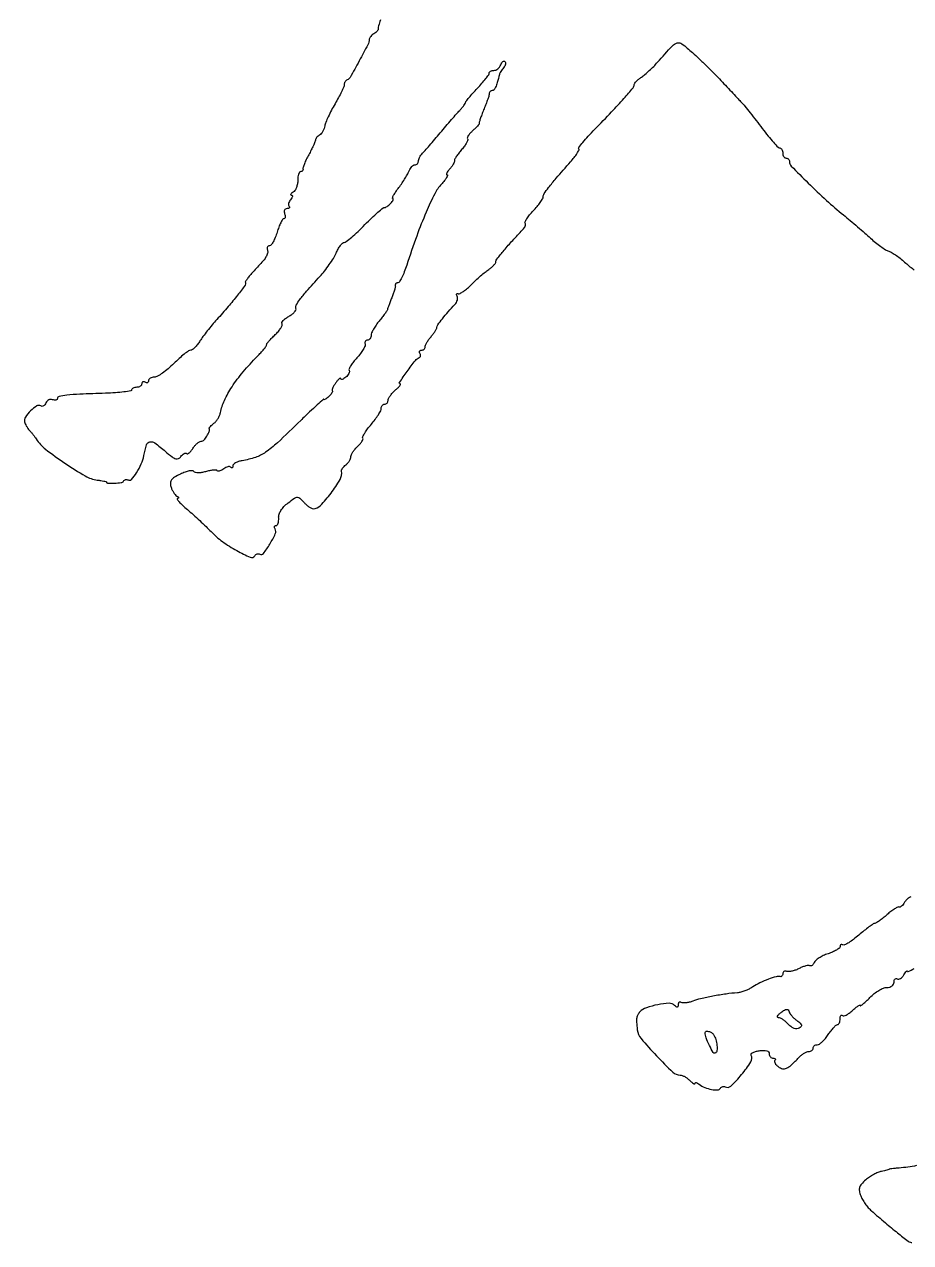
# Model space of a CAD drawing. Extents: x 0 to 526, y 1 to 731.
# Drawn here: x 0.2 to 262.9, y 4.3 to 365.7 of the extents above; entities that cross this region are included whole.
import ezdxf

# ---------------------------------------------------------------- set-up
doc = ezdxf.new("R2010")
doc.units = 0

msp = doc.modelspace()

# ---------------------------------------------------------------- linework, layer by layer
for points in [[(105.77331, 366.970103, 0.014408), (105.202123, 365.246534, 0.096149), (105.112767, 364.351306, -0.159452), (105.044981, 364.053795, -0.045253), (104.76149, 363.665553, -0.040667), (104.342259, 363.26037, -0.033387), (103.83541, 362.898278, 0.037458), (103.32094, 362.524386, 0.039636), (102.878418, 362.084362, 0.042995), (102.563467, 361.646043, 0.119872), (102.452822, 361.286475, -0.103884), (101.993406, 359.6065, -0.00586), (99.461283, 354.809535, -0.00412), (96.76039, 349.931262, -0.17474), (95.872494, 349.166667, 0.096528), (95.538905, 348.958733, 0.066975), (95.256295, 348.61435, 0.064439), (95.065211, 348.191851, 0.074146), (95, 347.754524, -0.101819), (94.866279, 347.10467, -0.01006), (94.20387, 345.644932, -0.012363), (93.327704, 343.923672, -0.009504), (92.28977, 342.087858, 0.012222), (91.229147, 340.187878, 0.012923), (90.283132, 338.272935, 0.012622), (89.554002, 336.585028, 0.055778), (89.264517, 335.54341, -0.048444), (89.053538, 334.738829, -0.040741), (88.682262, 333.939218, -0.042537), (88.217002, 333.260837, -0.08295), (87.724747, 332.829884, 0.040881), (87.253047, 332.482123, 0.041663), (86.847457, 332.064272, 0.045146), (86.560246, 331.641744, 0.11387), (86.458084, 331.286475, -0.085764), (86.348855, 330.807813, -0.008139), (85.866336, 329.702902, -0.010211), (85.238427, 328.397844, -0.007874), (84.502482, 327, 0.012558), (83.784514, 325.60475, 0.016998), (83.211336, 324.307813, 0.014012), (82.808071, 323.217045, 0.149516), (82.794397, 322.75, -0.116806), (82.804402, 322.464297, -0.133565), (82.682573, 322.220312, -0.122356), (82.443335, 322.057125, -0.089014), (82.125, 322, 0.254295), (81.788802, 321.817192, 0.063004), (81.507031, 321.232217, 0.049045), (81.313677, 320.387541, 0.031766), (81.25, 319.386271, -0.047741), (81.148135, 318.321862, -0.046285), (80.846094, 317.284481, -0.049998), (80.402309, 316.423113, -0.108044), (79.875, 315.901584, 0.027059), (79.401406, 315.564382, 0.095821), (79.160187, 315.281971, 0.320137), (79.178651, 315.104763, 0.210471), (79.372445, 315.015313, -0.244851), (79.602194, 314.890455, -0.194575), (79.661439, 314.610283, -0.091789), (79.497958, 314.174664, -0.037677), (79.131121, 313.657991, 0.050768), (78.753708, 313.095866, 0.066538), (78.537806, 312.516912, 0.082297), (78.507446, 312.010146, 0.171918), (78.675343, 311.657991, -0.131282), (78.819607, 311.408538, -0.259457), (78.765912, 311.193285, -0.154481), (78.503474, 311.045771, -0.051431), (78.059678, 311, 0.127746), (77.610662, 310.883377, 0.158048), (77.317925, 310.568555, 0.128612), (77.230055, 310.084957, 0.07271), (77.361626, 309.5, -0.045994), (77.523489, 308.925187, -0.084647), (77.530113, 308.440625, -0.134388), (77.387247, 308.122759, -0.22394), (77.126903, 308, 0.257765), (76.746964, 307.79019, 0.024081), (76.20257, 306.825, 0.026168), (75.636146, 305.532651, 0.017415), (75.118146, 304, -0.02243), (74.583107, 302.467755, -0.03251), (73.965318, 301.175, -0.033896), (73.352932, 300.237363, -0.235322), (72.876525, 300, 0.131093), (72.512008, 299.902758, 0.144261), (72.260047, 299.639172, 0.121469), (72.164891, 299.240957, 0.078801), (72.242783, 298.771651, -0.13896), (72.288979, 297.759283, -0.086725), (71.819533, 296.659896, -0.038736), (70.633209, 295.112313, -0.005906), (68, 292.247306, 0.013883), (67.058793, 291.189878, 0.020737), (66.302087, 290.210999, 0.016587), (65.756, 289.383717, 0.242097), (65.730508, 289.045455, -0.264396), (65.641303, 288.287333, -0.006332), (63.422532, 285.348938, -0.012298), (60.633236, 281.927835, -0.008035), (57.257887, 278.115506, 0.010534), (55.868123, 276.529927, 0.008253), (54.425998, 274.754242, 0.008358), (53.138715, 273.056977, 0.020189), (52.260217, 271.75, -0.025953), (51.534808, 270.697186, -0.032679), (50.753905, 269.807813, -0.034436), (50.024978, 269.173547, -0.163233), (49.50755, 269, 0.154288), (48.897518, 268.807169, 0.013766), (47.590938, 267.834663, 0.016923), (46.072354, 266.552398, 0.012393), (44.473157, 265.032894, -0.019844), (42.823677, 263.511721, -0.023823), (41.153053, 262.221463, -0.023506), (39.668503, 261.284521, -0.124943), (38.75, 261.032894, 0.058467), (38.080719, 260.941583, 0.07651), (37.514063, 260.698576, 0.094252), (37.134068, 260.34755, 0.160624), (37, 259.940983, -0.108972), (36.921712, 259.586039, -0.182303), (36.70625, 259.3746, -0.161196), (36.3821, 259.343488, -0.082592), (36, 259.5, 0.082592), (35.6179, 259.656512, 0.161196), (35.29375, 259.6254, 0.182303), (35.078288, 259.413961, 0.108972), (35, 259.059017, -0.140337), (34.884374, 258.655173, -0.099915), (34.559375, 258.311086, -0.085131), (34.073318, 258.079345, -0.06887), (33.5, 258, 0.04915), (32.925977, 257.943437, 0.069148), (32.440625, 257.774738, 0.089326), (32.113874, 257.525941, 0.187617), (32, 257.233149, -0.366782), (31.734069, 256.9194, -0.009016), (29.723438, 256.622555, -0.01529), (27.221389, 256.376644, -0.009273), (24.25, 256.231385, 0.00284), (16.669065, 255.958488, 0.0173), (12.757929, 255.659649, 0.028257), (10.505887, 255.279199, 0.350068), (10, 254.645191, -0.198013), (9.883987, 254.363734, -0.143456), (9.583685, 254.198158, -0.0945), (9.125606, 254.18419, -0.052159), (8.582759, 254.329869, 0.105007), (7.997935, 254.422544, 0.099159), (7.412722, 254.273265, 0.096433), (6.917467, 253.904756, 0.093374), (6.589822, 253.373476, -0.069713), (6.297167, 252.844842, -0.100005), (5.898126, 252.490139, -0.123654), (5.458364, 252.363095, -0.14826), (5.043537, 252.473092, 0.288793), (3.866341, 252.462836, 0.051162), (2.060477, 251.022601, 0.050607), (0.52994, 249.183941, 0.2012), (0.25, 247.77381, 0.055798), (0.432259, 247.209896, 0.025328), (0.787268, 246.51913, 0.0247), (1.239486, 245.820962, 0.030991), (1.727935, 245.224446, -0.011481), (2.254493, 244.630252, -0.00801), (2.821959, 243.937268, -0.008085), (3.344972, 243.254892, -0.016579), (3.727935, 242.700636, 0.083384), (6.502333, 239.649037, 0.018316), (12.248789, 235.459807, 0.017519), (18.258628, 231.706413, 0.09813), (21.832329, 230.491903, -0.005254), (22.855147, 230.345182, -0.008647), (23.716372, 230.197099, -0.002998), (24.443571, 230.054551, -0.3569), (24.5, 229.985567, 0.40306), (24.8805, 229.590234, 0.019081), (26.901604, 229.590082, 0.020563), (28.941362, 229.751973, 0.22806), (29.611439, 230.180312, -0.095341), (29.875102, 230.466944, -0.096999), (30.224782, 230.633113, -0.098766), (30.605952, 230.653458, -0.102863), (30.959714, 230.524898, 0.363564), (31.957424, 230.669406, 0.039157), (33.481752, 232.669291, 0.04059), (34.874335, 235.268469, 0.057899), (35.634923, 237.77102, -0.028585), (36.402341, 240.954627, -0.278686), (37.388825, 241.843723, -0.210477), (38.855334, 241.508141, -0.017217), (42, 238.994753, 0.012152), (43.977211, 237.381371, 0.085768), (45.068509, 236.800693, 0.198739), (45.861823, 236.859895, 0.117446), (46.598877, 237.481556, -0.04239), (47.062208, 238.008731, -0.067817), (47.545873, 238.361088, -0.096048), (47.973106, 238.494499, -0.227971), (48.279589, 238.387078, 0.296009), (48.598846, 238.319092, 0.077577), (49.075274, 238.592262, 0.053413), (49.627176, 239.140619, 0.030922), (50.171259, 239.902621, -0.036339), (50.757541, 240.705216, -0.040452), (51.434866, 241.383895, -0.044342), (52.100112, 241.855724, -0.132844), (52.633558, 242, 0.210338), (53.424643, 242.348196, 0.047473), (54.330822, 243.548525, 0.047739), (55.000789, 244.913177, 0.184047), (54.99796, 245.841066, -0.263374), (55.02682, 246.034664, -0.023464), (55.360042, 246.422381, -0.025781), (55.831118, 246.872249, -0.017039), (56.414733, 247.341066, 0.058847), (57.034695, 247.930584, 0.036806), (57.616881, 248.747063, 0.036586), (58.078307, 249.64938, 0.05411), (58.333492, 250.5, -0.064182), (59.494745, 254.106203, -0.035084), (61.765764, 258.167604, -0.030125), (65.034074, 262.5552, -0.020319), (69.25, 267.162303, 0.011218), (70.303409, 268.272211, 0.015594), (71.192187, 269.315349, 0.012015), (71.873324, 270.210498, 0.157899), (72, 270.601626, -0.161475), (72.125743, 270.980833, -0.014779), (72.750909, 271.77005, -0.017907), (73.577159, 272.683544, -0.013072), (74.556287, 273.639746, 0.026303), (75.497412, 274.608772, 0.038503), (76.208282, 275.561094, 0.043606), (76.62958, 276.376079, 0.240356), (76.590417, 276.853702, -0.257011), (76.569226, 277.273451, -0.070622), (76.952725, 277.841654, -0.052803), (77.641555, 278.458816, -0.03343), (78.557048, 279.030531, 0.035494), (79.484975, 279.615343, 0.049419), (80.214772, 280.271176, 0.060147), (80.662165, 280.898094, 0.208292), (80.70547, 281.383591, -0.207927), (80.793724, 282.380902, -0.036214), (81.838075, 284.007832, -0.020743), (83.865271, 286.491508, -0.003838), (87.818269, 290.875913, 0.019357), (89.194628, 292.501171, 0.014495), (90.58631, 294.390112, 0.014707), (91.794279, 296.24774, 0.032199), (92.581689, 297.75, -0.023776), (93.207579, 298.994613, -0.032473), (93.893586, 300.045313, -0.033907), (94.545897, 300.802502, -0.200598), (95.018362, 301, 0.169676), (95.61684, 301.209116, 0.008593), (97.233717, 302.542188, 0.012948), (99.119508, 304.238551, 0.00895), (101.167646, 306.25, -0.006697), (103.187013, 308.251144, -0.010475), (104.982835, 309.912495, -0.004911), (106.530702, 311.258487, -0.245461), (106.912705, 311.345727, 0.176836), (107.221294, 311.374563, 0.036104), (107.706251, 311.649277, 0.033933), (108.252698, 312.06938, 0.026193), (108.789427, 312.595727, 0.024057), (109.239129, 313.13543, 0.05608), (109.506763, 313.587495, 0.128388), (109.555532, 313.876608, 0.388591), (109.420738, 314, -0.535847), (109.300233, 314.181161, -0.026308), (109.673371, 314.954687, -0.023418), (110.314266, 316.002628, -0.012184), (111.204927, 317.25, 0.011659), (112.18723, 318.622668, 0.011164), (113.119274, 320.059375, 0.011166), (113.884653, 321.363192, 0.038863), (114.292232, 322.25, -0.048367), (114.615423, 322.91943, -0.054423), (115.050731, 323.485937, -0.062032), (115.526636, 323.87313, -0.140684), (115.968615, 324, 0.102999), (116.362174, 324.081942, 0.098792), (116.697031, 324.314732, 0.096964), (116.92141, 324.662468, 0.095214), (117, 325.071429, -0.086305), (117.087328, 325.573586, -0.035427), (117.367187, 326.208454, -0.03372), (117.771646, 326.863094, -0.036761), (118.25, 327.437594, 0.011805), (118.962895, 328.211772, 0.00191), (120.307812, 329.755185, 0.002108), (121.876916, 331.585361, 0.001852), (123.5, 333.509123, -0.002134), (125.159766, 335.474115, -0.002123), (126.839062, 337.428238, -0.002078), (128.321205, 339.123909, -0.008317), (129.25, 340.142957, 0.012401), (129.920267, 340.890528, 0.016752), (130.485938, 341.600687, 0.013786), (130.913766, 342.210793, 0.147043), (131, 342.49768, -0.170176), (131.110948, 342.814222, -0.00488), (132.028125, 343.939173, -0.009362), (133.158775, 345.248006, -0.006245), (134.5, 346.706019, 0.0099), (135.840797, 348.18512, 0.01395), (136.971875, 349.559222, 0.010095), (137.84817, 350.734692, 0.15636), (138, 351.208338, -0.171387), (138.106669, 351.510392, -0.094039), (138.409197, 351.767449, -0.074511), (138.860125, 351.941334, -0.05488), (139.393011, 352, 0.104296), (139.972642, 352.122236, 0.066683), (140.562043, 352.482669, 0.062725), (141.071482, 353.014932, 0.068054), (141.41655, 353.643128, -0.044331), (141.702893, 354.228396, -0.085347), (142.04368, 354.621767, -0.141566), (142.379208, 354.76575, -0.231374), (142.666039, 354.667294, -0.173216), (142.823337, 354.335217, -0.081922), (142.792551, 353.855866, -0.066128), (142.586325, 353.307444, -0.050287), (142.227538, 352.774166, 0.017835), (141.81007, 352.232985, 0.017564), (141.429984, 351.660705, 0.01774), (141.132947, 351.136668, 0.061838), (140.99741, 350.772915, -0.008507), (140.385044, 348.376381, -0.037461), (139.89609, 347.003165, -0.072426), (139.421077, 346.248117, -0.219592), (138.883369, 346, 0.098403), (138.546233, 345.933001, 0.097793), (138.25949, 345.742124, 0.098093), (138.067459, 345.457147, 0.099677), (138, 345.122124, -0.072879), (137.922387, 344.59247, -0.008339), (137.556019, 343.439527, -0.009924), (137.06734, 342.076299, -0.007933), (136.488575, 340.626898, 0.006979), (135.915218, 339.198952, 0.009656), (135.443782, 337.90162, 0.006646), (135.086801, 336.809607, 0.10911), (135.05426, 336.429038, -0.188347), (134.975508, 336.107609, -0.020962), (134.507267, 335.497416, -0.02319), (133.862486, 334.795238, -0.016793), (133.083873, 334.072743, 0.027414), (132.339457, 333.351967, 0.044418), (131.801092, 332.655331, 0.056748), (131.51687, 332.075537, 0.289669), (131.592166, 331.741167, -0.294747), (131.67238, 331.368733, -0.034995), (131.302024, 330.563503, -0.032837), (130.674365, 329.577114, -0.020841), (129.823978, 328.512567, 0.015101), (128.946785, 327.439941, 0.021187), (128.235174, 326.428118, 0.018185), (127.726109, 325.567594, 0.191953), (127.678741, 325.169879, -0.168207), (127.652148, 324.803941, -0.030059), (127.339756, 324.182714, -0.02952), (126.867058, 323.469123, -0.022874), (126.273753, 322.75, 0.025053), (125.723753, 322.07742, 0.058697), (125.402606, 321.514063, 0.135107), (125.354789, 321.154653, 0.374827), (125.532104, 321, -0.519607), (125.670918, 320.802388, -0.053246), (125.374323, 320.192187, -0.032351), (124.737077, 319.306159, -0.015446), (123.812483, 318.25, 0.071002), (121.830054, 315.402655, 0.015538), (119.305783, 309.975537, 0.014237), (116.507538, 302.883584, 0.008343), (113.543995, 294.25, -0.014837), (112.82409, 292.238191, -0.022563), (112.069888, 290.542187, -0.0188), (111.362816, 289.251417, -0.263896), (110.919633, 289, 0.083218), (110.580675, 288.943192, 0.112442), (110.317577, 288.779688, 0.127058), (110.171942, 288.535649, 0.124983), (110.161482, 288.25, -0.109279), (110.158933, 287.796831, -0.013677), (109.913692, 286.839062, -0.015567), (109.551046, 285.703643, -0.012331), (109.091183, 284.5, 0.004068), (108.615641, 283.314456, 0.005496), (108.206207, 282.234375, 0.003801), (107.880429, 281.324274, 0.058608), (107.808234, 281, -0.126305), (107.693933, 280.690013, -0.006568), (107.073402, 279.816524, -0.010061), (106.293468, 278.792555, -0.007113), (105.378533, 277.673275, 0.022542), (104.468106, 276.486616, 0.024787), (103.698694, 275.258813, 0.02525), (103.151624, 274.153893, 0.102671), (103, 273.423275, -0.07452), (102.918498, 272.87946, -0.088498), (102.681771, 272.418087, -0.100658), (102.329799, 272.109662, -0.130461), (101.916667, 272, 0.112307), (101.533028, 271.912729, 0.140417), (101.261161, 271.671206, 0.131007), (101.146808, 271.307845, 0.091785), (101.206433, 270.8807, -0.183067), (101.181561, 270.264982, -0.032323), (100.651563, 269.214123, -0.031282), (99.833067, 268.00294, -0.023637), (98.793584, 266.779031, 0.020457), (97.761506, 265.579377, 0.030331), (96.968527, 264.442133, 0.030489), (96.462509, 263.487239, 0.249999), (96.492807, 263.011638, -0.182346), (96.569209, 262.620381, -0.073421), (96.398069, 262.094213, -0.059507), (96.023021, 261.521663, -0.04485), (95.48899, 260.990862, -0.03087), (94.916808, 260.572796, -0.073381), (94.437391, 260.3571, -0.165272), (94.132897, 260.372735, -0.307122), (94, 260.568685, 0.443772), (93.866052, 260.689884, 0.143331), (93.585423, 260.576305, 0.048798), (93.131792, 260.139222, 0.018774), (92.588676, 259.452158, 0.021451), (92.070456, 258.675626, 0.030142), (91.681922, 257.93891, 0.030376), (91.44675, 257.322207, 0.214093), (91.483715, 257.011028, -0.226835), (91.510279, 256.729072, -0.047952), (91.290292, 256.271346, -0.041362), (90.906946, 255.741715, -0.028889), (90.39504, 255.210573, -0.017398), (89.859173, 254.748782, -0.037348), (89.409793, 254.440135, -0.06837), (89.107242, 254.315543, -0.490759), (89, 254.398489, 0.64774), (88.864377, 254.459254, 0.001946), (86.986386, 252.771037, 0.005889), (84.774564, 250.719157, 0.003348), (82.145144, 248.187915, -0.004959), (75.210326, 241.554938, -0.037838), (71.696143, 238.727094, -0.069414), (68.695339, 237.227807, -0.039398), (64.75, 236.237234, 0.035166), (63.69709, 235.982315, 0.049132), (62.807812, 235.600002, 0.059794), (62.191988, 235.156952, 0.209929), (62, 234.719834, -0.065771), (61.952863, 234.36304, -0.194199), (61.806715, 234.169319, -0.240932), (61.592959, 234.154763, -0.095423), (61.342009, 234.324657, 0.17442), (60.988192, 234.491242, 0.081568), (60.475989, 234.456302, 0.065749), (59.889208, 234.233966, 0.049847), (59.317843, 233.848823, -0.041566), (58.754382, 233.455311, -0.05794), (58.191094, 233.209947, -0.073115), (57.711441, 233.137902, -0.199723), (57.400561, 233.266106, 0.190893), (57.016999, 233.431971, 0.028181), (56.156164, 233.410063, 0.028429), (55.093386, 233.261774, 0.020959), (53.938212, 232.982279, -0.02996), (52.762032, 232.720006, -0.044029), (51.706153, 232.644388, -0.052735), (50.886397, 232.744797, -0.200101), (50.475625, 233.03944, 0.262158), (50.041481, 233.279126, 0.044796), (49.067039, 233.18346, 0.038854), (47.824013, 232.846041, 0.025565), (46.454667, 232.276991, 0.02294), (44.694773, 231.336381, 0.096204), (43.803886, 230.541463, 0.151307), (43.486435, 229.6721, 0.088185), (43.627309, 228.561224, 0.034487), (43.955248, 227.718229, 0.030315), (44.408496, 226.88967, 0.031544), (44.911391, 226.191527, 0.075383), (45.384781, 225.765313, -0.035594), (45.756581, 225.480502, -0.146092), (45.904762, 225.241942, -0.342715), (45.838762, 225.083478, -0.125402), (45.588875, 225.015313, 0.59981), (45.480469, 224.803701, 0.031744), (46.078474, 224.049811, 0.022987), (47.117877, 222.999185, 0.011161), (48.535045, 221.75, -0.007836), (50.241238, 220.266095, -0.004962), (52.185524, 218.485699, -0.004982), (54.060924, 216.698525, -0.009165), (55.54558, 215.201316, 0.044762), (58.896898, 212.271029, 0.03085), (63.15236, 209.559431, 0.024413), (67.151961, 207.593598, 0.372195), (68.513352, 208.021604, -0.082237), (68.815939, 208.368222, -0.092326), (69.203012, 208.58214, -0.100646), (69.613159, 208.63165, -0.118827), (69.983688, 208.510081, 0.385513), (71.071118, 208.710587, 0.026945), (72.973715, 211.499551, 0.027346), (74.59647, 214.541052, 0.252418), (74.511271, 215.981763, -0.067896), (74.338143, 216.371545, -0.141623), (74.337803, 216.700893, -0.190643), (74.505006, 216.917622, -0.135043), (74.804447, 217, 0.231354), (75.147023, 217.167477, 0.081546), (75.415738, 217.660937, 0.060191), (75.575095, 218.388301, 0.039072), (75.590037, 219.25, -0.09316), (75.727451, 220.343419, -0.061951), (76.260874, 221.492704, -0.05321), (77.159059, 222.639053, -0.037767), (78.383304, 223.722297, -0.01101), (80.314473, 225.121045, -0.138631), (81.157816, 225.409275, -0.202327), (81.883127, 225.148253, -0.027917), (83.024026, 223.972297, 0.028734), (83.758778, 223.217441, 0.031863), (84.551492, 222.579362, 0.033634), (85.289474, 222.130152, 0.120465), (85.821841, 222, 0.20383), (87.991473, 222.922814, 0.030671), (91.12414, 226.603256, 0.031421), (93.7873, 230.659013, 0.180338), (94.193452, 233.154088, -0.166773), (94.238502, 233.485685, -0.038791), (94.533219, 233.973931, -0.035863), (94.97949, 234.512099, -0.028522), (95.531971, 235.026533, 0.044052), (96.093672, 235.58306, 0.04015), (96.568766, 236.246127, 0.042527), (96.895564, 236.911633, 0.093133), (97, 237.467457, -0.110996), (97.132915, 238.058815, -0.034678), (97.580573, 238.856307, -0.032733), (98.220042, 239.704027, -0.030889), (98.976419, 240.478659, 0.027638), (99.702934, 241.213105, 0.040305), (100.249376, 241.940721, 0.04652), (100.567793, 242.566632, 0.2371), (100.534493, 242.94419, -0.260993), (100.515748, 243.380059, -0.020487), (101.102538, 244.432588, -0.023732), (101.959654, 245.693505, -0.015684), (103.055728, 247.060543, 0.01647), (104.181401, 248.46903, 0.020261), (105.132495, 249.856847, 0.019113), (105.828237, 251.066184, 0.121079), (105.997654, 251.75, -0.078483), (106.073989, 252.227504, -0.090425), (106.293061, 252.632812, -0.100571), (106.618433, 252.903793, -0.124125), (107, 253, 0.112508), (107.381472, 253.086938, 0.100182), (107.70625, 253.332732, 0.094286), (107.924148, 253.700197, 0.087025), (108, 254.132705, -0.123691), (108.140486, 254.69191, -0.032568), (108.632447, 255.481195, -0.031011), (109.328951, 256.334637, -0.027471), (110.15301, 257.132705, 0.015214), (110.93121, 257.850259, 0.033896), (111.466802, 258.451482, 0.06658), (111.700329, 258.852805, 0.534941), (111.602118, 259, -0.602363), (111.378488, 259.422835, -0.006815), (113.692291, 262.723157, -0.009289), (116.100161, 265.93259, -0.123396), (117.256231, 266.83541, 0.134521), (117.500132, 267.034626, 0.117246), (117.624277, 267.340954, 0.100528), (117.60623, 267.710726, 0.076253), (117.447214, 268.08541, -0.092807), (117.312451, 268.434421, -0.171257), (117.359094, 268.731339, -0.174358), (117.580506, 268.929688, -0.096615), (117.940983, 269, 0.092225), (118.345258, 269.075208, 0.096081), (118.688914, 269.290392, 0.099374), (118.918898, 269.611389, 0.106297), (119, 269.988569, -0.106547), (119.110214, 270.499906, -0.024711), (119.514062, 271.287127, -0.024412), (120.080132, 272.165967, -0.021768), (120.75, 273.020989, 0.015522), (121.421282, 273.856119, 0.019216), (121.990853, 274.675248, 0.01786), (122.411436, 275.38743, 0.119163), (122.516732, 275.78242, -0.150285), (122.764293, 276.52535, -0.010068), (124.118615, 278.343875, -0.014073), (125.836781, 280.432438, -0.011), (127.813758, 282.603921, 0.057958), (128.268605, 283.208798, 0.06408), (128.554161, 283.882348, 0.072975), (128.635725, 284.51956, 0.134602), (128.489428, 285.017106, -0.055463), (128.310281, 285.394926, -0.18337), (128.318608, 285.665556, -0.267615), (128.491485, 285.798169, -0.103416), (128.80395, 285.774777, 0.199191), (129.34128, 285.835434, 0.025497), (130.34814, 286.461966, 0.026628), (131.517369, 287.371012, 0.019231), (132.72306, 288.5, -0.010116), (134.016722, 289.756385, -0.008228), (135.451247, 291.050786, -0.008329), (136.812598, 292.199723, -0.021377), (137.84478, 292.970759, 0.023624), (138.669935, 293.59294, 0.02988), (139.366904, 294.246213, 0.030669), (139.867553, 294.844616, 0.160192), (140, 295.247409, -0.169363), (140.28046, 296.051644, -0.005944), (142.392263, 298.647312, -0.010808), (144.956729, 301.592111, -0.008386), (147.869048, 304.687968, 0.038768), (148.351949, 305.268162, 0.057405), (148.670047, 305.847743, 0.074982), (148.789434, 306.34075, 0.221862), (148.673363, 306.65997, -0.322155), (148.609839, 307.048451, -0.027354), (149.138457, 307.980497, -0.028165), (149.963129, 309.118882, -0.017458), (151.049688, 310.362351, 0.014606), (152.176381, 311.637008, 0.018945), (153.128528, 312.872066, 0.016887), (153.836711, 313.94103, 0.137224), (153.996594, 314.5, -0.146919), (154.290652, 315.458756, -0.018222), (155.583719, 317.248014, -0.01235), (157.836053, 319.994149, -0.002334), (162.092537, 324.883664, 0.014491), (163.19683, 326.216267, 0.023416), (164.047877, 327.418049, 0.019805), (164.626179, 328.40562, 0.330153), (164.573504, 328.759829, -0.375349), (164.548516, 329.13088, -0.008215), (165.755966, 330.663308, -0.01456), (167.328526, 332.48222, -0.008794), (169.290502, 334.548161, 0.004109), (174.277702, 339.702052, 0.009362), (177.936717, 343.693116, 0.006002), (180.644328, 346.834997, 0.176626), (181, 347.81044, -0.165338), (181.128694, 348.188984, -0.02849), (181.631184, 348.77078, -0.028337), (182.325977, 349.411313, -0.021977), (183.148712, 350.029241, 0.025848), (184.154776, 350.797109, 0.010834), (185.430368, 351.927845, 0.010685), (186.745465, 353.198748, 0.013653), (187.898712, 354.427253, -0.004979), (192.297636, 359.27923, -0.140016), (193.73791, 360.154663, -0.236626), (195.13708, 359.875734, -0.01709), (198.257021, 357.270936, -0.00744), (200.174701, 355.503282, -0.004087), (202.471756, 353.285837, -0.004073), (204.766588, 350.997019, -0.006502), (206.68591, 349, 0.000004), (208.436543, 347.130471, 0.000004), (210.212115, 345.234375, 0.000004), (211.778632, 343.561582, 0.000015), (212.772847, 342.5, -0.016313), (213.764031, 341.369998, -0.003756), (215.358072, 339.398438, -0.003877), (217.160612, 337.098047, -0.003777), (218.943167, 334.75, 0.009162), (220.653566, 332.546681, 0.013643), (222.236468, 330.689063, 0.008631), (223.608146, 329.217456, 0.20356), (224.120145, 329, -0.166654), (224.455799, 328.884928, -0.095227), (224.741543, 328.559375, -0.076106), (224.934702, 328.073747, -0.056722), (225, 327.5, 0.064853), (225.074694, 326.926543, 0.082425), (225.29375, 326.440625, 0.098894), (225.618646, 326.115568, 0.148195), (226, 326, -0.101313), (226.381606, 325.921875, -0.098452), (226.70625, 325.699705, -0.097393), (226.92374, 325.367894, -0.096809), (227, 324.977718, 0.195606), (227.548452, 323.629427, 0.004406), (232.556338, 318.582147, 0.010589), (237.94682, 313.465658, 0.01472), (243, 309.133595, -0.004648), (244.978113, 307.505727, -0.003135), (247.20625, 305.613171, -0.003158), (249.338325, 303.755516, -0.006271), (251, 302.251668, 0.016073), (252.482449, 300.961969, 0.016158), (254.042134, 299.772538, 0.016191), (255.466138, 298.825612, 0.060262), (256.441307, 298.373562, -0.056595), (257.392391, 297.941094, -0.017626), (258.710846, 297.086524, -0.01737), (260.127783, 296.020356, -0.018328), (261.441307, 294.876521, 0.020592), (262.713754, 293.778543, 0.024194), (264.007678, 292.850155, 0.024131)], [(262.92271, 106.872096, 0.055487), (262.237725, 106.485938, 0.052057), (261.602318, 105.919336, 0.05715), (261.120031, 105.25, -0.034887), (260.697323, 104.604741, -0.052358), (260.236711, 104.114568, -0.067435), (259.808402, 103.835668, -0.235597), (259.488239, 103.842145, 0.244461), (259.083722, 103.843547, 0.021845), (258.172862, 103.322342, 0.024552), (257.088592, 102.560462, 0.016555), (255.926556, 101.592145, -0.011656), (254.756953, 100.597948, -0.015627), (253.649049, 99.755807, -0.012749), (252.69915, 99.115385, -0.136443), (252.258658, 98.980816, 0.144823), (251.795377, 98.830918, 0.008408), (250.568652, 97.959975, 0.0122), (249.131235, 96.847606, 0.008634), (247.570797, 95.532553, -0.016557), (246.005683, 94.255413, -0.024968), (244.554688, 93.259779, -0.022292), (243.34291, 92.586911, -0.259575), (242.820797, 92.610754, 0.096859), (242.507736, 92.728755, 0.174545), (242.241109, 92.680715, 0.171058), (242.062709, 92.472355, 0.092576), (242, 92.136569, -0.22559), (241.785191, 91.684695, -0.034824), (240.951309, 91.09731, -0.033116), (239.797404, 90.499735, -0.023219), (238.429989, 89.976894, 0.028175), (237.024221, 89.423368, 0.032076), (235.751579, 88.735414, 0.033871), (234.765288, 88.020183, 0.128005), (234.325204, 87.405086, -0.054335), (234.06772, 86.904373, -0.084646), (233.736926, 86.551011, -0.11611), (233.388615, 86.396175, -0.187318), (233.073515, 86.454565, 0.171539), (232.644293, 86.547759, 0.032538), (231.84618, 86.393423, 0.031351), (230.894399, 86.07933, 0.024291), (229.902086, 85.624226, -0.030311), (228.872532, 85.166954, -0.03158), (227.809098, 84.844705, -0.033298), (226.860402, 84.687201, -0.105312), (226.223786, 84.758738, 0.082687), (225.756388, 84.83261, 0.124653), (225.359487, 84.728608, 0.143408), (225.096429, 84.463557, 0.12483), (225, 84.083333, -0.069758), (224.944006, 83.683946, -0.106479), (224.779687, 83.376428, -0.134321), (224.535268, 83.208905, -0.14911), (224.25, 83.198125, 0.133894), (223.030149, 83.188441, 0.021225), (220.73441, 82.43634, 0.024089), (218.250862, 81.365165, 0.030932), (216.088795, 80.135232, -0.030025), (215.012603, 79.520437, -0.023055), (213.772297, 78.977092, -0.023543), (212.560824, 78.576008, -0.050006), (211.588795, 78.406442, 0.017166), (208.22098, 78.044344, 0.010762), (204.310613, 77.401416, 0.010381), (200.661619, 76.641792, 0.034343), (198.31417, 75.929348, -0.029534), (197.29677, 75.609862, -0.033659), (196.292156, 75.429204, -0.03585), (195.433376, 75.395725, -0.130958), (194.916084, 75.551863, 0.116967), (194.56751, 75.667647, 0.185937), (194.2691, 75.581885, 0.154889), (194.068307, 75.298194, 0.077303), (194, 74.859017, -0.053008), (193.943499, 74.32757, -0.30688), (193.75, 74.142384, -0.211526), (193.435448, 74.222357, -0.029889), (192.923488, 74.676512, 0.2122), (191.334758, 75.287612, 0.034252), (187.963801, 74.882946, 0.037016), (184.582968, 73.976514, 0.12046), (182.651374, 72.722803, 0.065185), (182.034562, 71.868126, 0.087839), (181.735323, 70.964292, 0.052876), (181.686067, 69.696691, 0.010739), (181.88465, 67.453391, 0.14822), (183.001989, 64.840318, 0.015047), (187.546523, 59.746357, 0.013424), (192.403819, 54.889027, 0.191945), (194.63433, 54, -0.093056), (195.213234, 53.891319, -0.035301), (195.959549, 53.538393, -0.033458), (196.737013, 53.029922, -0.034843), (197.428571, 52.428571, 0.020821), (198.032556, 51.872898, 0.048243), (198.538393, 51.522575, 0.10937), (198.86419, 51.424846, 0.435926), (199, 51.551016, -0.290167), (199.11073, 51.725755, -0.167713), (199.367188, 51.753773, -0.077292), (199.769772, 51.594006, -0.032976), (200.25, 51.266877, 0.069759), (201.879837, 50.323647, 0.051111), (203.888722, 49.73901, 0.053577), (205.696141, 49.604985, 0.251135), (206.568102, 50.110192, -0.083135), (206.844809, 50.426025, -0.092717), (207.199697, 50.620151, -0.100583), (207.576528, 50.663734, -0.117595), (207.917655, 50.550892, 0.341406), (209.621261, 50.729437, 0.029462), (212.799117, 54.144261, 0.02955), (215.578524, 57.944475, 0.289171), (215.5964, 59.844022, -0.309448), (215.614568, 60.233386, -0.102226), (216.067858, 60.631129, -0.060905), (216.904614, 60.979802, -0.031868), (218.010204, 61.214805, -0.027263), (219.355615, 61.337869, -0.081533), (220.269337, 61.222123, -0.145603), (220.797825, 60.877471, -0.177773), (221, 60.326807, 0.086661), (221.088475, 59.820175, 0.094147), (221.342708, 59.38975, 0.100227), (221.721621, 59.10185, 0.112967), (222.166667, 59, -0.056622), (222.569084, 58.954282, -0.17033), (222.799358, 58.808733, -0.254517), (222.836089, 58.596349, -0.115054), (222.68221, 58.348877, 0.228094), (222.562354, 58.006659, 0.096757), (222.711832, 57.531107, 0.068143), (223.106728, 56.993498, 0.042479), (223.697392, 56.479322, 0.100984), (224.956526, 55.901726, 0.165344), (226.112861, 56.016487, 0.083372), (227.501045, 56.952004, 0.013719), (229.792611, 59.25, -0.034739), (230.519016, 59.919675, -0.034231), (231.334586, 60.485937, -0.03627), (232.116894, 60.879353, -0.098681), (232.722241, 61, 0.076723), (233.210396, 61.075349, 0.089679), (233.624658, 61.29375, 0.100762), (233.901595, 61.618633, 0.126938), (234, 62, -0.124107), (234.096203, 62.381609, -0.100524), (234.367188, 62.707095, -0.090389), (234.772496, 62.926338, -0.078477), (235.25, 63.002875, 0.15241), (235.861026, 63.195101, 0.034428), (236.720313, 63.884467, 0.032618), (237.642575, 64.853562, 0.026641), (238.5, 66, -0.016078), (239.320735, 67.147105, -0.022311), (240.132812, 68.115533, -0.019771), (240.852097, 68.839779, -0.188554), (241.25, 68.997125, 0.207257), (241.536744, 69.122627, 0.082008), (241.779687, 69.488739, 0.062611), (241.944945, 70.028414, 0.043049), (242, 70.666667, -0.03899), (242.046449, 71.26141, -0.111128), (242.19852, 71.64523, -0.248091), (242.421452, 71.762955, -0.198781), (242.675813, 71.65752, 0.264844), (243.092049, 71.5434, 0.053923), (243.835836, 71.821619, 0.043826), (244.736252, 72.377741, 0.028336), (245.675813, 73.165168, -0.014317), (246.56835, 73.9568, -0.029577), (247.31727, 74.51183, -0.045405), (247.840476, 74.789493, -0.535944), (248, 74.683416, 0.597718), (248.163514, 74.595501, 0.02472), (248.839615, 75.092186, 0.020818), (249.760892, 75.907822, 0.010447), (250.858263, 77.009102, -0.03371), (252.110054, 78.153652, -0.033563), (253.506047, 79.121424, -0.035531), (254.838089, 79.794786, -0.099581), (255.858263, 80, 0.062994), (256.721737, 80.10922, 0.094676), (257.406557, 80.43198, 0.113073), (257.843201, 80.93347, 0.12342), (258, 81.559017, -0.061271), (258.068274, 82.114069, -0.13062), (258.275696, 82.489683, -0.191575), (258.582613, 82.629668, -0.151884), (258.93854, 82.537985, 0.182072), (259.375621, 82.452394, 0.094539), (259.904255, 82.648566, 0.073147), (260.444276, 83.094167, 0.051962), (260.908131, 83.728968, -0.016943), (261.307119, 84.36382, -0.04523), (261.645244, 84.777382, -0.144002), (261.858085, 84.896153, -0.467618), (261.969591, 84.811056, 0.547586), (262.198707, 84.678437, 0.006925), (263.97388, 85.627839, 0.012248)], [(264.67192, 27.143339, -0.032371), (259.5, 26.431946, 0.005661), (258.349735, 26.335915, 0.009356), (257.38125, 26.225689, 0.003481), (256.567675, 26.111869, 0.372081), (256.5, 26.033519, -0.332997), (256.4364, 25.948612, -0.005724), (255.844344, 25.782486, -0.012001), (255.123682, 25.607572, -0.007388), (254.267978, 25.434708, 0.053849), (253.238696, 25.125148, 0.024593), (251.972557, 24.515223, 0.024013), (250.688937, 23.735083, 0.030402), (249.588108, 22.88966, 0.03017), (248.331537, 21.656434, 0.107392), (247.773956, 20.683701, 0.122801), (247.709144, 19.642146, 0.045303), (248.108479, 18.214678, 0.040308), (248.638799, 17.099498, 0.023319), (249.441956, 15.849482, 0.023194), (250.370663, 14.662948, 0.03578), (251.288349, 13.739033, 0.003826), (255.421918, 10.188995, 0.005937), (259.047881, 7.195915, 0.002516), (262.167211, 4.708489, 0.134879), (262.860839, 4.41523, -0.061843), (263.285519, 4.304351, -0.003027)]]:
    msp.add_lwpolyline(points, format="xyb")
for points in [[(229.259877, 70.121961, -0.024911), (230.199027, 69.383237, -0.146161), (230.530904, 68.858803, -0.24976), (230.430236, 68.39906, -0.078197), (229.87745, 67.92426, -0.12761), (229.196252, 67.713744, -0.097984), (228.423179, 67.830159, -0.076026), (227.589931, 68.28166, -0.043137), (226.736649, 69.052299, 0.029429), (225.952956, 69.800048, 0.030943), (225.099372, 70.437205, 0.032551), (224.299214, 70.889285, 0.106131), (223.711045, 71.031803, -0.260305), (223.448645, 71.187515, -0.253966), (223.439855, 71.495714, -0.085514), (223.804012, 71.985305, -0.028379), (224.488463, 72.566414, -0.02115), (225.521582, 73.280644, -0.118608), (226.153507, 73.49461, -0.236252), (226.583249, 73.326131, -0.10475), (226.896495, 72.784611, 0.074482), (227.19149, 72.195697, 0.028221), (227.76381, 71.472555, 0.027197), (228.485017, 70.743965, 0.029862)], [(204.497677, 66.003759, -0.065322), (205.156821, 64.54002, -0.048732), (205.500725, 62.801294, -0.050262), (205.496777, 61.257078, -0.232621), (205.035944, 60.522215, -0.41946), (204.421193, 60.673152, -0.018915), (203.272425, 62.786654, -0.025863), (202.284655, 65.069747, -0.089391), (202, 66.649223, -0.363144), (202.289789, 66.995606, -0.108003), (203.033552, 66.967538, -0.076191), (203.912901, 66.590581, -0.115549)]]:
    msp.add_lwpolyline(points, format="xyb", close=True)

doc.saveas('drawing.dxf')
